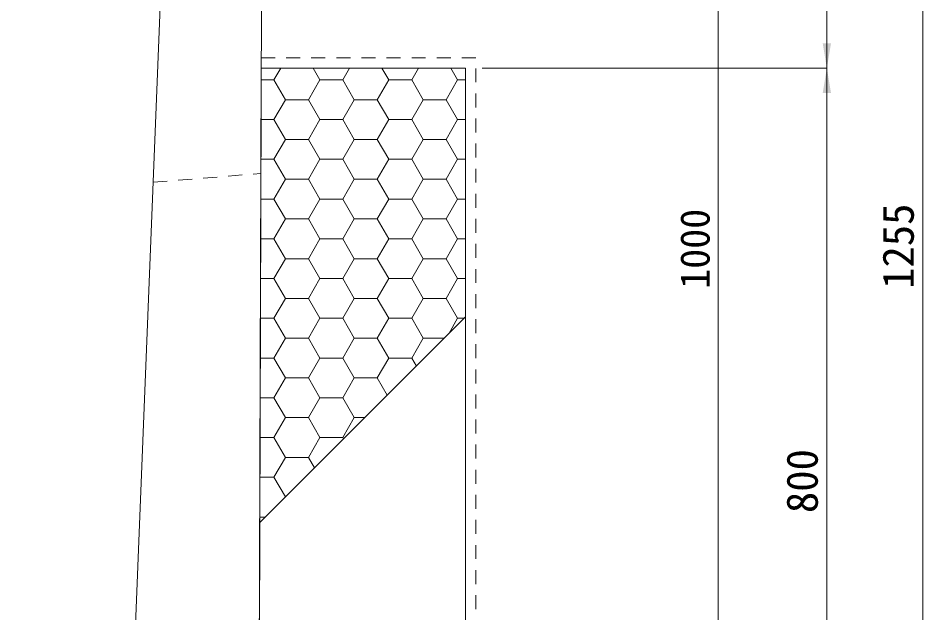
# Model space of a CAD drawing. Units: millimetres at full size. Extents: x 190759 to 276146, y -52712 to -16236.
# Drawn here: x 225642 to 226518, y -30379 to -29803 of the extents above; entities that cross this region are included whole.
import ezdxf
from ezdxf.enums import TextEntityAlignment as Align

# ---------------------------------------------------------------- set-up
doc = ezdxf.new("R2010")
doc.units = ezdxf.units.MM
doc.header["$LTSCALE"] = 18
doc.linetypes.add('USER1', pattern=[1.35, 0.75, -0.6])
for name, color, linetype, lineweight in [('寸法線', 7, 'Continuous', 9), ('本体', 2, 'Continuous', 13), ('補助線', 8, 'Continuous', 13), ('ﾊｯﾁﾝｸﾞ', 7, 'Continuous', 5)]:
    doc.layers.add(name, color=color, linetype=linetype, lineweight=lineweight)
doc.styles.add('ＭＳ ゴシック', font='')
doc.styles.get('ＭＳ ゴシック').set_extended_font_data('MS Gothic')

# ---------------------------------------------------------------- blocks, each defined once
blk = doc.blocks.new('filled_arrow')
at = {"color": 0, "linetype": 'Continuous', "lineweight": -2}
blk.add_solid([(7.5, 1.25), (0, 0), (7.5, -1.25)], dxfattribs=at)

msp = doc.modelspace()

# ---------------------------------------------------------------- linework, layer by layer
at = {"layer": '寸法線'}
for p, q in [((226425.12, -29851.75), (226425.12, -29396.75)), ((226518.11, -30651.75), (226518.11, -29396.75)), ((226319.86, -30526.75), (226319.86, -29526.75)), ((226091.3, -29851.75), (226425.12, -29851.75)), ((226091.3, -29851.75), (226425.12, -29851.75)), ((226425.12, -30651.75), (226425.12, -29851.75))]:
    msp.add_line(p, q, dxfattribs=at)
at = {"layer": '本体'}
for p, q in [((225752.22, -30478.75), (225790.3, -29526.75)), ((225877.8, -29736.75), (225874.98, -30626.57))]:
    msp.add_line(p, q, dxfattribs=at)
at = {"layer": '本体', "linetype": 'USER1', "lineweight": 9}
msp.add_line((225772.88, -29962.25), (225877.11, -29953.75), dxfattribs=at)
at = {"layer": '補助線'}
msp.add_line((226075.3, -30092.7), (225875.86, -30292.13), dxfattribs=at)
msp.add_lwpolyline([(225403.16, -29851.75), (225405.62, -30626.57), (225430.8, -30651.75), (225849.8, -30651.75), (225874.98, -30626.57), (225877.44, -29851.75), (226075.3, -29851.75), (226075.3, -30851.75), (225205.3, -30851.75), (225205.3, -29851.75)], close=True, dxfattribs=at)
at = {"layer": 'ﾊｯﾁﾝｸﾞ'}
for p, q in [((225889.85, -29863.08), (225896.39, -29851.75)), ((225934.3, -29863.08), (225927.76, -29851.75)), ((225956.53, -29863.08), (225963.07, -29851.75)), ((226000.98, -29863.08), (225994.44, -29851.75)), ((226023.2, -29863.08), (226029.74, -29851.75)), ((226067.65, -29863.08), (226061.11, -29851.75)), ((225877.4, -29863.08), (225889.85, -29863.08)), ((225900.97, -29882.33), (225889.85, -29863.08)), ((225923.19, -29882.33), (225934.3, -29863.08)), ((225934.3, -29863.08), (225956.53, -29863.08)), ((225967.64, -29882.33), (225956.53, -29863.08)), ((225989.87, -29882.33), (226000.98, -29863.08)), ((226000.98, -29863.08), (226023.2, -29863.08)), ((226034.32, -29882.33), (226023.2, -29863.08)), ((226056.54, -29882.33), (226067.65, -29863.08)), ((226067.65, -29863.08), (226075.3, -29863.08)), ((225889.85, -29901.57), (225900.97, -29882.33)), ((225900.97, -29882.33), (225923.19, -29882.33)), ((225934.3, -29901.57), (225923.19, -29882.33)), ((225956.53, -29901.57), (225967.64, -29882.33)), ((225967.64, -29882.33), (225989.87, -29882.33)), ((226000.98, -29901.57), (225989.87, -29882.33)), ((226023.2, -29901.57), (226034.32, -29882.33)), ((226034.32, -29882.33), (226056.54, -29882.33)), ((226067.65, -29901.57), (226056.54, -29882.33)), ((225877.28, -29901.57), (225889.85, -29901.57)), ((225900.97, -29920.82), (225889.85, -29901.57)), ((225923.19, -29920.82), (225934.3, -29901.57)), ((225934.3, -29901.57), (225956.53, -29901.57)), ((225967.64, -29920.82), (225956.53, -29901.57)), ((225989.87, -29920.82), (226000.98, -29901.57)), ((226000.98, -29901.57), (226023.2, -29901.57)), ((226034.32, -29920.82), (226023.2, -29901.57)), ((226056.54, -29920.82), (226067.65, -29901.57)), ((226067.65, -29901.57), (226075.3, -29901.57)), ((225889.85, -29940.07), (225900.97, -29920.82)), ((225900.97, -29920.82), (225923.19, -29920.82)), ((225934.3, -29940.07), (225923.19, -29920.82)), ((225956.53, -29940.07), (225967.64, -29920.82)), ((225967.64, -29920.82), (225989.87, -29920.82)), ((226000.98, -29940.07), (225989.87, -29920.82)), ((226023.2, -29940.07), (226034.32, -29920.82)), ((226034.32, -29920.82), (226056.54, -29920.82)), ((226067.65, -29940.07), (226056.54, -29920.82)), ((225877.16, -29940.07), (225889.85, -29940.07)), ((225900.97, -29959.32), (225889.85, -29940.07)), ((225923.19, -29959.32), (225934.3, -29940.07)), ((225934.3, -29940.07), (225956.53, -29940.07)), ((225967.64, -29959.32), (225956.53, -29940.07)), ((225989.87, -29959.32), (226000.98, -29940.07)), ((226000.98, -29940.07), (226023.2, -29940.07)), ((226034.32, -29959.32), (226023.2, -29940.07)), ((226056.54, -29959.32), (226067.65, -29940.07)), ((226067.65, -29940.07), (226075.3, -29940.07)), ((225889.85, -29978.56), (225900.97, -29959.32)), ((225900.97, -29959.32), (225923.19, -29959.32)), ((225934.3, -29978.56), (225923.19, -29959.32)), ((225956.53, -29978.56), (225967.64, -29959.32)), ((225967.64, -29959.32), (225989.87, -29959.32)), ((226000.98, -29978.56), (225989.87, -29959.32)), ((226023.2, -29978.56), (226034.32, -29959.32)), ((226034.32, -29959.32), (226056.54, -29959.32)), ((226067.65, -29978.56), (226056.54, -29959.32)), ((225877.04, -29978.56), (225889.85, -29978.56)), ((225900.97, -29997.81), (225889.85, -29978.56)), ((225923.19, -29997.81), (225934.3, -29978.56)), ((225934.3, -29978.56), (225956.53, -29978.56)), ((225967.64, -29997.81), (225956.53, -29978.56)), ((225989.87, -29997.81), (226000.98, -29978.56)), ((226000.98, -29978.56), (226023.2, -29978.56)), ((226034.32, -29997.81), (226023.2, -29978.56)), ((226056.54, -29997.81), (226067.65, -29978.56)), ((226067.65, -29978.56), (226075.3, -29978.56)), ((225889.85, -30017.06), (225900.97, -29997.81)), ((225900.97, -29997.81), (225923.19, -29997.81)), ((225934.3, -30017.06), (225923.19, -29997.81)), ((225956.53, -30017.06), (225967.64, -29997.81)), ((225967.64, -29997.81), (225989.87, -29997.81)), ((226000.98, -30017.06), (225989.87, -29997.81)), ((226023.2, -30017.06), (226034.32, -29997.81)), ((226034.32, -29997.81), (226056.54, -29997.81)), ((226067.65, -30017.06), (226056.54, -29997.81)), ((225876.91, -30017.06), (225889.85, -30017.06)), ((225900.97, -30036.31), (225889.85, -30017.06)), ((225923.19, -30036.31), (225934.3, -30017.06)), ((225934.3, -30017.06), (225956.53, -30017.06)), ((225967.64, -30036.31), (225956.53, -30017.06)), ((225989.87, -30036.31), (226000.98, -30017.06)), ((226000.98, -30017.06), (226023.2, -30017.06)), ((226034.32, -30036.31), (226023.2, -30017.06)), ((226056.54, -30036.31), (226067.65, -30017.06)), ((226067.65, -30017.06), (226075.3, -30017.06)), ((225889.85, -30055.55), (225900.97, -30036.31)), ((225900.97, -30036.31), (225923.19, -30036.31)), ((225934.3, -30055.55), (225923.19, -30036.31)), ((225956.53, -30055.55), (225967.64, -30036.31)), ((225967.64, -30036.31), (225989.87, -30036.31)), ((226000.98, -30055.55), (225989.87, -30036.31)), ((226023.2, -30055.55), (226034.32, -30036.31)), ((226034.32, -30036.31), (226056.54, -30036.31)), ((226067.65, -30055.55), (226056.54, -30036.31)), ((225876.79, -30055.55), (225889.85, -30055.55)), ((225900.97, -30074.8), (225889.85, -30055.55)), ((225923.19, -30074.8), (225934.3, -30055.55)), ((225934.3, -30055.55), (225956.53, -30055.55)), ((225967.64, -30074.8), (225956.53, -30055.55)), ((225989.87, -30074.8), (226000.98, -30055.55)), ((226000.98, -30055.55), (226023.2, -30055.55)), ((226034.32, -30074.8), (226023.2, -30055.55)), ((226056.54, -30074.8), (226067.65, -30055.55)), ((226067.65, -30055.55), (226075.3, -30055.55)), ((225889.85, -30094.05), (225900.97, -30074.8)), ((225900.97, -30074.8), (225923.19, -30074.8)), ((225934.3, -30094.05), (225923.19, -30074.8)), ((225956.53, -30094.05), (225967.64, -30074.8)), ((225967.64, -30074.8), (225989.87, -30074.8)), ((226000.98, -30094.05), (225989.87, -30074.8)), ((226023.2, -30094.05), (226034.32, -30074.8)), ((226034.32, -30074.8), (226056.54, -30074.8)), ((226067.65, -30094.05), (226056.54, -30074.8)), ((225876.67, -30094.05), (225889.85, -30094.05)), ((225900.97, -30113.3), (225889.85, -30094.05)), ((225923.19, -30113.3), (225934.3, -30094.05)), ((225934.3, -30094.05), (225956.53, -30094.05)), ((225967.64, -30113.3), (225956.53, -30094.05)), ((225989.87, -30113.3), (226000.98, -30094.05)), ((226000.98, -30094.05), (226023.2, -30094.05)), ((226034.32, -30113.3), (226023.2, -30094.05)), ((226059.06, -30108.94), (226067.65, -30094.05)), ((226067.65, -30094.05), (226073.95, -30094.05)), ((225889.85, -30132.54), (225900.97, -30113.3)), ((225900.97, -30113.3), (225923.19, -30113.3)), ((225934.3, -30132.54), (225923.19, -30113.3)), ((225956.53, -30132.54), (225967.64, -30113.3)), ((225967.64, -30113.3), (225989.87, -30113.3)), ((226000.98, -30132.54), (225989.87, -30113.3)), ((226023.2, -30132.54), (226034.32, -30113.3)), ((226034.32, -30113.3), (226054.7, -30113.3)), ((225876.55, -30132.54), (225889.85, -30132.54)), ((225900.97, -30151.79), (225889.85, -30132.54)), ((225923.19, -30151.79), (225934.3, -30132.54)), ((225934.3, -30132.54), (225956.53, -30132.54)), ((225967.64, -30151.79), (225956.53, -30132.54)), ((225989.87, -30151.79), (226000.98, -30132.54)), ((226000.98, -30132.54), (226023.2, -30132.54)), ((226027.69, -30140.31), (226023.2, -30132.54)), ((225889.85, -30171.04), (225900.97, -30151.79)), ((225900.97, -30151.79), (225923.19, -30151.79)), ((225934.3, -30171.04), (225923.19, -30151.79)), ((225956.53, -30171.04), (225967.64, -30151.79)), ((225967.64, -30151.79), (225989.87, -30151.79)), ((225999.51, -30168.49), (225989.87, -30151.79)), ((225876.43, -30171.04), (225889.85, -30171.04)), ((225900.97, -30190.29), (225889.85, -30171.04)), ((225923.19, -30190.29), (225934.3, -30171.04)), ((225934.3, -30171.04), (225956.53, -30171.04)), ((225967.64, -30190.29), (225956.53, -30171.04)), ((225889.85, -30209.53), (225900.97, -30190.29)), ((225900.97, -30190.29), (225923.19, -30190.29)), ((225934.3, -30209.53), (225923.19, -30190.29)), ((225956.53, -30209.53), (225967.64, -30190.29)), ((225967.64, -30190.29), (225977.71, -30190.29)), ((225876.3, -30209.53), (225889.85, -30209.53)), ((225900.97, -30228.78), (225889.85, -30209.53)), ((225923.19, -30228.78), (225934.3, -30209.53)), ((225934.3, -30209.53), (225956.53, -30209.53)), ((225957.24, -30210.76), (225956.53, -30209.53)), ((225889.85, -30248.03), (225900.97, -30228.78)), ((225900.97, -30228.78), (225923.19, -30228.78)), ((225929.06, -30238.94), (225923.19, -30228.78)), ((225876.18, -30248.03), (225889.85, -30248.03)), ((225900.88, -30267.12), (225889.85, -30248.03)), ((225876.06, -30286.52), (225881.47, -30286.52))]:
    msp.add_line(p, q, dxfattribs=at)
at = {"layer": 'ﾊｯﾁﾝｸﾞ', "linetype": 'USER1', "lineweight": 9}
msp.add_lwpolyline([(225403.13, -29841.75), (225195.3, -29841.75), (225195.3, -30861.75), (226085.3, -30861.75), (226085.3, -29841.75), (225877.47, -29841.76)], dxfattribs=at)
at = {"layer": 'ﾊｯﾁﾝｸﾞ', "lineweight": 20}
msp.add_lwpolyline([(225403.16, -29851.75), (225205.3, -29851.75), (225205.3, -30851.75), (226075.3, -30851.75), (226075.3, -29851.75), (225877.44, -29851.75)], dxfattribs=at)

# ---------------------------------------------------------------- block references
at = {"layer": '寸法線', "xscale": 3.2, "yscale": 3.2}
for rotation in [90, 270]:
    msp.add_blockref('filled_arrow', (226425.12, -29851.75), dxfattribs=dict(at, rotation=rotation))

# ---------------------------------------------------------------- texts
at = {"layer": '寸法線', "style": 'ＭＳ ゴシック'}
for s, height, p in [('1000', 28.48, (226297.36, -30026.75)), ('1255', 30.38, (226494.11, -30024.25)), ('800', 30.38, (226401.12, -30251.75))]:
    msp.add_text(s, height=height, rotation=90, dxfattribs=at).set_placement(p, align=Align.MIDDLE_CENTER)

doc.saveas('drawing.dxf')
